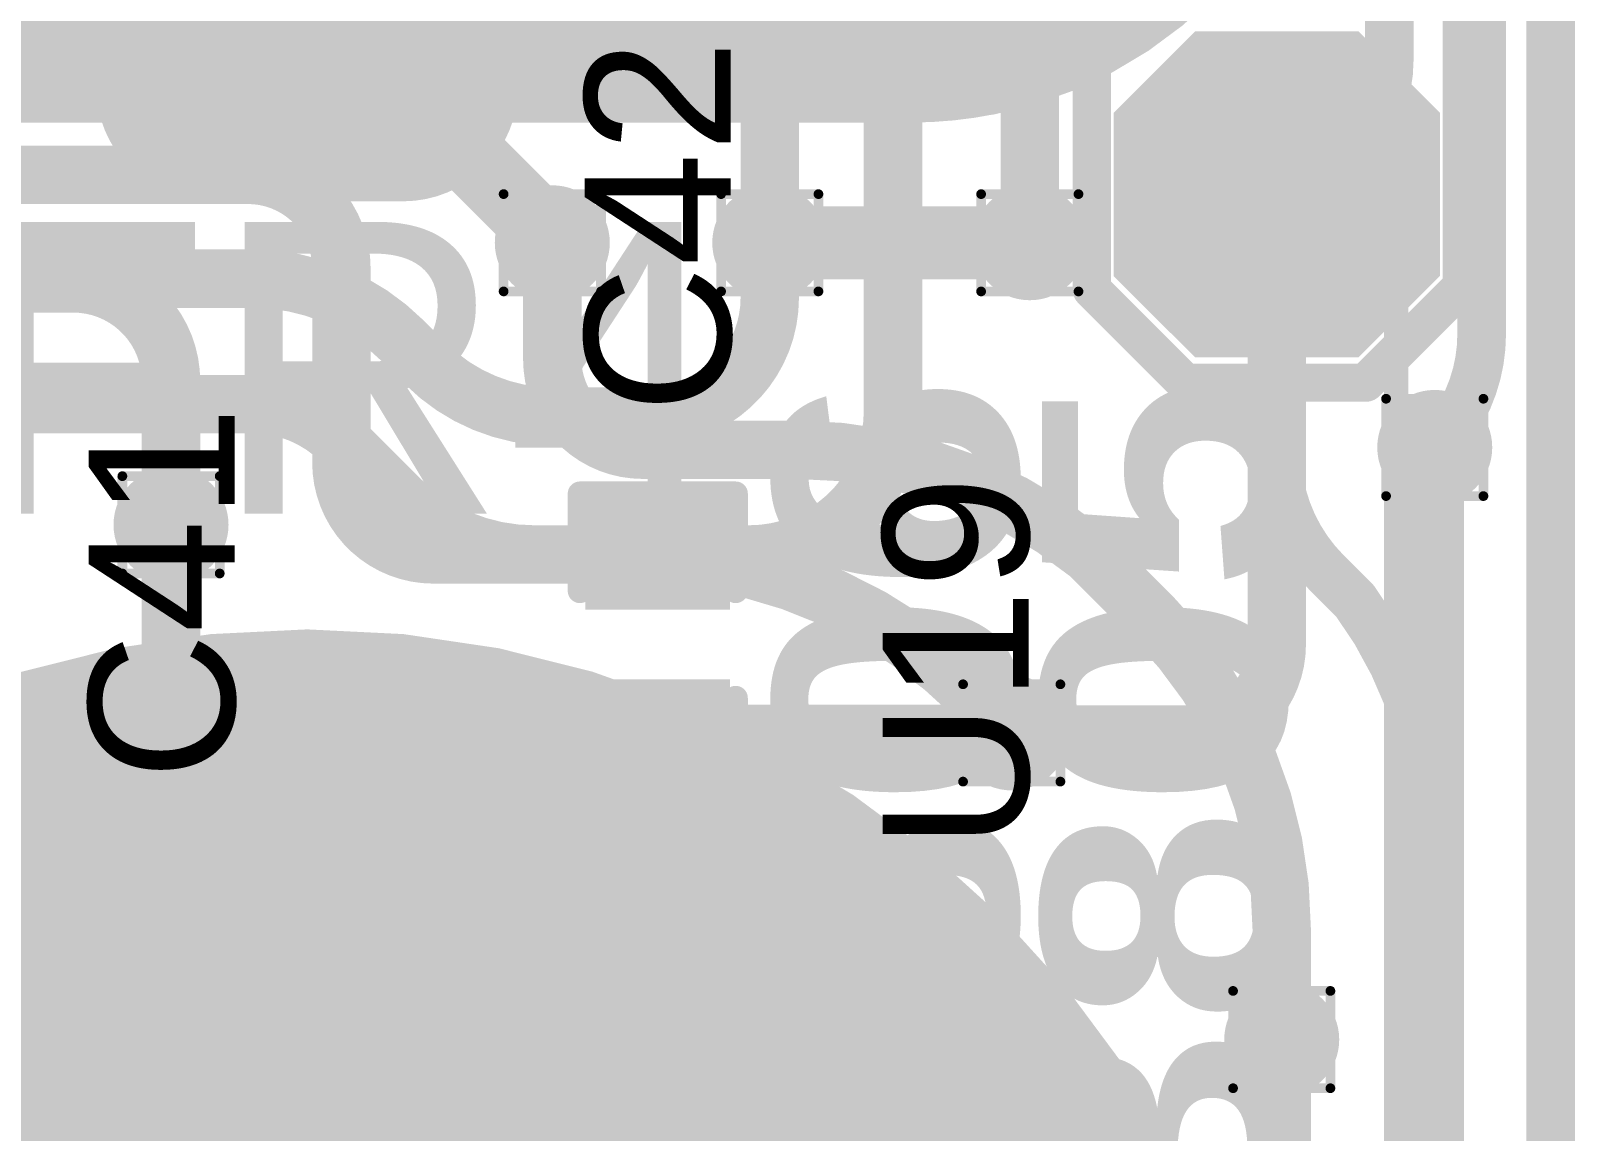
# Model space of a CAD drawing. Header units: inches. Extents: x -17 to 443, y -40 to 218.
# Drawn here: x 3.26 to 11.32, y 6.11 to 11.85 of the extents above; entities that cross this region are included whole.
import ezdxf

# ---------------------------------------------------------------- set-up
doc = ezdxf.new("R2010")
doc.units = ezdxf.units.IN
for name, color, linetype in [('Board Outline', 216, 'Continuous'), ('Bottom Layer', 5, 'Continuous'), ('Bottom Overlay', 54, 'Continuous'), ('Bottom Paste', 16, 'Continuous'), ('Bottom Solder', 6, 'Continuous'), ('Drill Drawing', 1, 'Continuous'), ('Fabrication', 76, 'Continuous'), ('Top Layer', 1, 'Continuous'), ('Top Overlay', 2, 'Continuous'), ('Top Paste', 8, 'Continuous'), ('Top Solder', 216, 'Continuous'), ('Via Holes', 16, 'Continuous')]:
    doc.layers.add(name, color=color, linetype=linetype)
doc.styles.add('Arial', font='', dxfattribs={"height": 0.2})
doc.styles.add('Arial Black_Bold', font='', dxfattribs={"height": 0.2})
doc.styles.get('Arial').set_extended_font_data('Arial')
doc.styles.get('Arial Black_Bold').set_extended_font_data('Arial Black', bold=True)

# ---------------------------------------------------------------- blocks, each defined once
blk = doc.blocks.new('SEMG_PAD_B_64')
at = {"layer": 'Bottom Layer'}
h = blk.add_hatch(color=5, dxfattribs=at)
edge = h.paths.add_edge_path()
edge.add_arc((0, 9.9872), 5, 0, 360)
h = blk.add_hatch(color=5, dxfattribs=at)
edge = h.paths.add_edge_path()
edge.add_arc((-3.15, 0.0128), 2.1, 90, 270)
edge.add_line((-3.15, -2.0872), (3.15, -2.0872))
edge.add_arc((3.15, 0.0128), 2.1, 270, 450)
edge.add_line((3.15, 2.1128), (-3.15, 2.1128))
at = {"layer": 'Bottom Paste'}
h = blk.add_hatch(color=16, dxfattribs=at)
edge = h.paths.add_edge_path()
edge.add_arc((0, 9.9872), 5, 0, 360)
h = blk.add_hatch(color=16, dxfattribs=at)
edge = h.paths.add_edge_path()
edge.add_arc((-3.15, 0.0128), 2.1, 90, 270)
edge.add_line((-3.15, -2.0872), (3.15, -2.0872))
edge.add_arc((3.15, 0.0128), 2.1, 270, 450)
edge.add_line((3.15, 2.1128), (-3.15, 2.1128))
at = {"layer": 'Bottom Solder'}
h = blk.add_hatch(color=6, dxfattribs=at)
edge = h.paths.add_edge_path()
edge.add_arc((0, 9.9872), 5.1016, 0, 360)
h = blk.add_hatch(color=6, dxfattribs=at)
edge = h.paths.add_edge_path()
edge.add_arc((-3.15, 0.0128), 2.2016, 90, 270)
edge.add_line((-3.15, -2.1888), (3.15, -2.1888))
edge.add_arc((3.15, 0.0128), 2.2016, 270, 450)
edge.add_line((3.15, 2.2144), (-3.15, 2.2144))
at = {"layer": 'Bottom Overlay'}
blk.add_lwpolyline([(-5.6832, 10.9657, 0.127, 0.127, 0), (-5.6832, -10.9657, 0.127, 0.127, 0)], format="xyseb", dxfattribs=at)
blk = doc.blocks.new('SOIC_8_70')
at = {"layer": 'Top Layer'}
for points in [[(-1.925, 2.205), (-1.925, 1.605), (-3.475, 1.605), (-3.475, 2.205)], [(3.475, 2.205), (3.475, 1.605), (1.925, 1.605), (1.925, 2.205)], [(-1.925, 0.935), (-1.925, 0.335), (-3.475, 0.335), (-3.475, 0.935)], [(3.475, 0.935), (3.475, 0.335), (1.925, 0.335), (1.925, 0.935)], [(-1.925, -0.335), (-1.925, -0.935), (-3.475, -0.935), (-3.475, -0.335)], [(3.475, -0.335), (3.475, -0.935), (1.925, -0.935), (1.925, -0.335)], [(-1.925, -1.605), (-1.925, -2.205), (-3.475, -2.205), (-3.475, -1.605)], [(3.475, -1.605), (3.475, -2.205), (1.925, -2.205), (1.925, -1.605)]]:
    blk.add_hatch(color=1, dxfattribs=at).paths.add_polyline_path(points)
at = {"layer": 'Top Overlay'}
blk.add_hatch(color=2, dxfattribs=at).paths.add_polyline_path([(-1.8292, 1.5748), (-1.499, 1.5748), (-1.499, 2.2352), (-1.8292, 2.2352)])
at = {"layer": 'Top Paste'}
for points in [[(-1.925, 2.205), (-1.925, 1.605), (-3.475, 1.605), (-3.475, 2.205)], [(3.475, 2.205), (3.475, 1.605), (1.925, 1.605), (1.925, 2.205)], [(-1.925, 0.935), (-1.925, 0.335), (-3.475, 0.335), (-3.475, 0.935)], [(3.475, 0.935), (3.475, 0.335), (1.925, 0.335), (1.925, 0.935)], [(-1.925, -0.335), (-1.925, -0.935), (-3.475, -0.935), (-3.475, -0.335)], [(3.475, -0.335), (3.475, -0.935), (1.925, -0.935), (1.925, -0.335)], [(-1.925, -1.605), (-1.925, -2.205), (-3.475, -2.205), (-3.475, -1.605)], [(3.475, -1.605), (3.475, -2.205), (1.925, -2.205), (1.925, -1.605)]]:
    blk.add_hatch(color=8, dxfattribs=at).paths.add_polyline_path(points)
at = {"layer": 'Top Solder'}
for points in [[(-1.8234, 2.3066), (-1.8234, 1.5034), (-3.5766, 1.5034), (-3.5766, 2.3066)], [(3.5766, 2.3066), (3.5766, 1.5034), (1.8234, 1.5034), (1.8234, 2.3066)], [(-1.8234, 1.0366), (-1.8234, 0.2334), (-3.5766, 0.2334), (-3.5766, 1.0366)], [(3.5766, 1.0366), (3.5766, 0.2334), (1.8234, 0.2334), (1.8234, 1.0366)], [(-1.8234, -0.2334), (-1.8234, -1.0366), (-3.5766, -1.0366), (-3.5766, -0.2334)], [(3.5766, -0.2334), (3.5766, -1.0366), (1.8234, -1.0366), (1.8234, -0.2334)], [(-1.8234, -1.5034), (-1.8234, -2.3066), (-3.5766, -2.3066), (-3.5766, -1.5034)], [(3.5766, -1.5034), (3.5766, -2.3066), (1.8234, -2.3066), (1.8234, -1.5034)]]:
    blk.add_hatch(color=216, dxfattribs=at).paths.add_polyline_path(points)
at = {"layer": 'Top Overlay'}
for points in [[(-1.9906, 2.4892, 0.127, 0.127, 0), (-1.9906, 2.3114, 0.127, 0.127, 0)], [(-1.9906, 2.4892, 0.127, 0.127, 0), (1.9906, 2.4892, 0.127, 0.127, 0)], [(1.9906, 2.4892, 0.127, 0.127, 0), (1.9906, 2.3114, 0.127, 0.127, 0)], [(-3.7592, 2.032, 0.127, 0.127, 0), (-3.6322, 1.905, 0.127, 0.127, 0)], [(-3.7592, 2.032, 0.127, 0.127, 0), (-3.7592, 1.778, 0.127, 0.127, 0)], [(-3.6322, 1.905, 0.127, 0.127, 0), (-3.7592, 1.778, 0.127, 0.127, 0)], [(-1.9906, -2.3114, 0.127, 0.127, 0), (-1.9906, -2.4892, 0.127, 0.127, 0)], [(1.9906, -2.3114, 0.127, 0.127, 0), (1.9906, -2.4892, 0.127, 0.127, 0)], [(-1.9906, -2.4892, 0.127, 0.127, 0), (1.9906, -2.4892, 0.127, 0.127, 0)]]:
    blk.add_lwpolyline(points, format="xyseb", dxfattribs=at)
for points in [[(-2.0223, 2.4892, 0.0635, 0.0635, 1), (-1.9588, 2.4892, 0.0635, 0.0635, 1)], [(-2.0223, 2.4892, 0.0635, 0.0635, 1), (-1.9588, 2.4892, 0.0635, 0.0635, 1)], [(1.9588, 2.4892, 0.0635, 0.0635, 1), (2.0223, 2.4892, 0.0635, 0.0635, 1)], [(1.9588, 2.4892, 0.0635, 0.0635, 1), (2.0223, 2.4892, 0.0635, 0.0635, 1)], [(-2.0223, 2.3114, 0.0635, 0.0635, 1), (-1.9588, 2.3114, 0.0635, 0.0635, 1)], [(1.9588, 2.3114, 0.0635, 0.0635, 1), (2.0223, 2.3114, 0.0635, 0.0635, 1)], [(-3.791, 2.032, 0.0635, 0.0635, 1), (-3.7275, 2.032, 0.0635, 0.0635, 1)], [(-3.791, 2.032, 0.0635, 0.0635, 1), (-3.7275, 2.032, 0.0635, 0.0635, 1)], [(-3.6639, 1.905, 0.0635, 0.0635, 1), (-3.6004, 1.905, 0.0635, 0.0635, 1)], [(-3.6639, 1.905, 0.0635, 0.0635, 1), (-3.6004, 1.905, 0.0635, 0.0635, 1)], [(-3.791, 1.778, 0.0635, 0.0635, 1), (-3.7275, 1.778, 0.0635, 0.0635, 1)], [(-3.791, 1.778, 0.0635, 0.0635, 1), (-3.7275, 1.778, 0.0635, 0.0635, 1)], [(-2.0223, -2.3114, 0.0635, 0.0635, 1), (-1.9588, -2.3114, 0.0635, 0.0635, 1)], [(1.9588, -2.3114, 0.0635, 0.0635, 1), (2.0223, -2.3114, 0.0635, 0.0635, 1)], [(-2.0223, -2.4892, 0.0635, 0.0635, 1), (-1.9588, -2.4892, 0.0635, 0.0635, 1)], [(-2.0223, -2.4892, 0.0635, 0.0635, 1), (-1.9588, -2.4892, 0.0635, 0.0635, 1)], [(1.9588, -2.4892, 0.0635, 0.0635, 1), (2.0223, -2.4892, 0.0635, 0.0635, 1)], [(1.9588, -2.4892, 0.0635, 0.0635, 1), (2.0223, -2.4892, 0.0635, 0.0635, 1)]]:
    blk.add_lwpolyline(points, format="xyseb", close=True, dxfattribs=at)
blk = doc.blocks.new('T____P____SMD_3_P____204')
at = {"layer": 'Top Layer'}
h = blk.add_hatch(color=1, dxfattribs=at)
edge = h.paths.add_edge_path()
edge.add_arc((-0.5, 3.04), 0.5, 90, 180)
edge.add_line((-1, 3.04), (-1, 2.04))
edge.add_arc((-0.5, 2.04), 0.5, 180, 270)
edge.add_line((-0.5, 1.54), (0.5, 1.54))
edge.add_arc((0.5, 2.04), 0.5, 270, 360)
edge.add_line((1, 2.04), (1, 3.04))
edge.add_arc((0.5, 3.04), 0.5, 0, 90)
edge.add_line((0.5, 3.54), (-0.5, 3.54))
h = blk.add_hatch(color=1, dxfattribs=at)
edge = h.paths.add_edge_path()
edge.add_arc((-1, 0), 1, 90, 270)
edge.add_line((-1, -1), (1, -1))
edge.add_arc((1, 0), 1, 270, 450)
edge.add_line((1, 1), (-1, 1))
h = blk.add_hatch(color=1, dxfattribs=at)
edge = h.paths.add_edge_path()
edge.add_arc((-0.5, -2.04), 0.5, 90, 180)
edge.add_line((-1, -2.04), (-1, -3.04))
edge.add_arc((-0.5, -3.04), 0.5, 180, 270)
edge.add_line((-0.5, -3.54), (0.5, -3.54))
edge.add_arc((0.5, -3.04), 0.5, 270, 360)
edge.add_line((1, -3.04), (1, -2.04))
edge.add_arc((0.5, -2.04), 0.5, 0, 90)
edge.add_line((0.5, -1.54), (-0.5, -1.54))
at = {"layer": 'Top Paste'}
h = blk.add_hatch(color=8, dxfattribs=at)
edge = h.paths.add_edge_path()
edge.add_arc((-0.5, 3.04), 0.5, 90, 180)
edge.add_line((-1, 3.04), (-1, 2.04))
edge.add_arc((-0.5, 2.04), 0.5, 180, 270)
edge.add_line((-0.5, 1.54), (0.5, 1.54))
edge.add_arc((0.5, 2.04), 0.5, 270, 360)
edge.add_line((1, 2.04), (1, 3.04))
edge.add_arc((0.5, 3.04), 0.5, 0, 90)
edge.add_line((0.5, 3.54), (-0.5, 3.54))
h = blk.add_hatch(color=8, dxfattribs=at)
edge = h.paths.add_edge_path()
edge.add_arc((-1, 0), 1, 90, 270)
edge.add_line((-1, -1), (1, -1))
edge.add_arc((1, 0), 1, 270, 450)
edge.add_line((1, 1), (-1, 1))
h = blk.add_hatch(color=8, dxfattribs=at)
edge = h.paths.add_edge_path()
edge.add_arc((-0.5, -2.04), 0.5, 90, 180)
edge.add_line((-1, -2.04), (-1, -3.04))
edge.add_arc((-0.5, -3.04), 0.5, 180, 270)
edge.add_line((-0.5, -3.54), (0.5, -3.54))
edge.add_arc((0.5, -3.04), 0.5, 270, 360)
edge.add_line((1, -3.04), (1, -2.04))
edge.add_arc((0.5, -2.04), 0.5, 0, 90)
edge.add_line((0.5, -1.54), (-0.5, -1.54))
at = {"layer": 'Top Solder'}
h = blk.add_hatch(color=216, dxfattribs=at)
edge = h.paths.add_edge_path()
edge.add_arc((-0.5, 3.04), 0.6016, 90, 180)
edge.add_line((-1.1016, 3.04), (-1.1016, 2.04))
edge.add_arc((-0.5, 2.04), 0.6016, 180, 270)
edge.add_line((-0.5, 1.4384), (0.5, 1.4384))
edge.add_arc((0.5, 2.04), 0.6016, 270, 360)
edge.add_line((1.1016, 2.04), (1.1016, 3.04))
edge.add_arc((0.5, 3.04), 0.6016, 0, 90)
edge.add_line((0.5, 3.6416), (-0.5, 3.6416))
h = blk.add_hatch(color=216, dxfattribs=at)
edge = h.paths.add_edge_path()
edge.add_arc((-1, 0), 1.1016, 90, 270)
edge.add_line((-1, -1.1016), (1, -1.1016))
edge.add_arc((1, 0), 1.1016, 270, 450)
edge.add_line((1, 1.1016), (-1, 1.1016))
h = blk.add_hatch(color=216, dxfattribs=at)
edge = h.paths.add_edge_path()
edge.add_arc((-0.5, -2.04), 0.6016, 90, 180)
edge.add_line((-1.1016, -2.04), (-1.1016, -3.04))
edge.add_arc((-0.5, -3.04), 0.6016, 180, 270)
edge.add_line((-0.5, -3.6416), (0.5, -3.6416))
edge.add_arc((0.5, -3.04), 0.6016, 270, 360)
edge.add_line((1.1016, -3.04), (1.1016, -2.04))
edge.add_arc((0.5, -2.04), 0.6016, 0, 90)
edge.add_line((0.5, -1.4384), (-0.5, -1.4384))
blk = doc.blocks.new('4_P___SMD_W____CON__205')
at = {"layer": 'Top Layer'}
blk.add_hatch(color=1, dxfattribs=at).paths.add_polyline_path([(7.995, 0.75), (7.245, 0.75), (6.87, 0.375), (6.87, -0.375), (7.245, -0.75), (7.995, -0.75), (8.37, -0.375), (8.37, 0.375)])
at = {"layer": 'Top Paste'}
blk.add_hatch(color=8, dxfattribs=at).paths.add_polyline_path([(7.995, 0.75), (7.245, 0.75), (6.87, 0.375), (6.87, -0.375), (7.245, -0.75), (7.995, -0.75), (8.37, -0.375), (8.37, 0.375)])
at = {"layer": 'Top Solder'}
blk.add_hatch(color=216, dxfattribs=at).paths.add_polyline_path([(8.0458, 0.8516), (7.1942, 0.8516), (6.7684, 0.4258), (6.7684, -0.4258), (7.1942, -0.8516), (8.0458, -0.8516), (8.4716, -0.4258), (8.4716, 0.4258)])
at = {"layer": 'Top Overlay'}
for points in [[(-0.3797, 0.9652, 0.2, 0.2, 0), (8.102, 0.9652, 0.2, 0.2, 0)], [(8.603, 0.4642, 0.2, 0.2, 0), (8.102, 0.9652, 0.2, 0.2, 0)], [(8.603, -0.4787, 0.2, 0.2, 0), (8.603, 0.4642, 0.2, 0.2, 0)], [(8.1165, -0.9652, 0.2, 0.2, 0), (8.603, -0.4787, 0.2, 0.2, 0)], [(8.1165, -0.9652, 0.2, 0.2, 0), (-0.491, -0.9652, 0.2, 0.2, 0)]]:
    blk.add_lwpolyline(points, format="xyseb", dxfattribs=at)
for points in [[(8.052, 0.9652, 0.1, 0.1, 1), (8.152, 0.9652, 0.1, 0.1, 1)], [(8.052, 0.9652, 0.1, 0.1, 1), (8.152, 0.9652, 0.1, 0.1, 1)], [(8.553, 0.4642, 0.1, 0.1, 1), (8.653, 0.4642, 0.1, 0.1, 1)], [(8.553, 0.4642, 0.1, 0.1, 1), (8.653, 0.4642, 0.1, 0.1, 1)], [(8.553, -0.4787, 0.1, 0.1, 1), (8.653, -0.4787, 0.1, 0.1, 1)], [(8.553, -0.4787, 0.1, 0.1, 1), (8.653, -0.4787, 0.1, 0.1, 1)], [(8.0665, -0.9652, 0.1, 0.1, 1), (8.1665, -0.9652, 0.1, 0.1, 1)], [(8.0665, -0.9652, 0.1, 0.1, 1), (8.1665, -0.9652, 0.1, 0.1, 1)]]:
    blk.add_lwpolyline(points, format="xyseb", close=True, dxfattribs=at)
blk = doc.blocks.new('C___0402_222')
at = {"layer": 'Top Layer'}
for points in [[(-0.6985, -0.3175), (-0.6985, 0.3175), (-0.2413, 0.3175), (-0.2413, -0.3175)], [(0.2413, -0.3175), (0.2413, 0.3175), (0.6985, 0.3175), (0.6985, -0.3175)]]:
    blk.add_hatch(color=1, dxfattribs=at).paths.add_polyline_path(points)
at = {"layer": 'Top Paste'}
for points in [[(-0.6985, -0.3175), (-0.6985, 0.3175), (-0.2413, 0.3175), (-0.2413, -0.3175)], [(0.2413, -0.3175), (0.2413, 0.3175), (0.6985, 0.3175), (0.6985, -0.3175)]]:
    blk.add_hatch(color=8, dxfattribs=at).paths.add_polyline_path(points)
at = {"layer": 'Top Solder'}
for points in [[(-0.7585, -0.3775), (-0.7585, 0.3775), (-0.1813, 0.3775), (-0.1813, -0.3775)], [(0.1813, -0.3775), (0.1813, 0.3775), (0.7585, 0.3775), (0.7585, -0.3775)]]:
    blk.add_hatch(color=216, dxfattribs=at).paths.add_polyline_path(points)
at = {"layer": 'Top Overlay'}
for points in [[(-0.7874, 0.4064, 0.127, 0.127, 0), (-0.7874, -0.4064, 0.127, 0.127, 0)], [(-0.7874, 0.4064, 0.127, 0.127, 0), (-0.2794, 0.4064, 0.127, 0.127, 0)], [(0.2794, 0.4064, 0.127, 0.127, 0), (0.7874, 0.4064, 0.127, 0.127, 0)], [(0.7874, 0.4064, 0.127, 0.127, 0), (0.7874, -0.4064, 0.127, 0.127, 0)], [(-0.7874, -0.4064, 0.127, 0.127, 0), (-0.2794, -0.4064, 0.127, 0.127, 0)], [(0.2794, -0.4064, 0.127, 0.127, 0), (0.7874, -0.4064, 0.127, 0.127, 0)]]:
    blk.add_lwpolyline(points, format="xyseb", dxfattribs=at)
for points in [[(-0.8191, 0.4064, 0.0635, 0.0635, 1), (-0.7556, 0.4064, 0.0635, 0.0635, 1)], [(-0.8191, 0.4064, 0.0635, 0.0635, 1), (-0.7556, 0.4064, 0.0635, 0.0635, 1)], [(-0.3111, 0.4064, 0.0635, 0.0635, 1), (-0.2477, 0.4064, 0.0635, 0.0635, 1)], [(0.2477, 0.4064, 0.0635, 0.0635, 1), (0.3111, 0.4064, 0.0635, 0.0635, 1)], [(0.7556, 0.4064, 0.0635, 0.0635, 1), (0.8191, 0.4064, 0.0635, 0.0635, 1)], [(0.7556, 0.4064, 0.0635, 0.0635, 1), (0.8191, 0.4064, 0.0635, 0.0635, 1)], [(-0.8191, -0.4064, 0.0635, 0.0635, 1), (-0.7556, -0.4064, 0.0635, 0.0635, 1)], [(-0.8191, -0.4064, 0.0635, 0.0635, 1), (-0.7556, -0.4064, 0.0635, 0.0635, 1)], [(-0.3111, -0.4064, 0.0635, 0.0635, 1), (-0.2477, -0.4064, 0.0635, 0.0635, 1)], [(0.2477, -0.4064, 0.0635, 0.0635, 1), (0.3111, -0.4064, 0.0635, 0.0635, 1)], [(0.7556, -0.4064, 0.0635, 0.0635, 1), (0.8191, -0.4064, 0.0635, 0.0635, 1)], [(0.7556, -0.4064, 0.0635, 0.0635, 1), (0.8191, -0.4064, 0.0635, 0.0635, 1)]]:
    blk.add_lwpolyline(points, format="xyseb", close=True, dxfattribs=at)

msp = doc.modelspace()

# ---------------------------------------------------------------- hatches: boundary and pattern name
at = {"layer": 'Bottom Layer'}
h = msp.add_hatch(color=5, dxfattribs=at)
edge = h.paths.add_edge_path()
edge.add_arc((5.9782, 10.747), 0.3, 0, 360)
h = msp.add_hatch(color=5, dxfattribs=at)
edge = h.paths.add_edge_path()
edge.add_arc((7.1129, 10.747), 0.3, 0, 360)
h = msp.add_hatch(color=5, dxfattribs=at)
edge = h.paths.add_edge_path()
edge.add_arc((8.4699, 10.747), 0.3, 0, 360)
h = msp.add_hatch(color=5, dxfattribs=at)
edge = h.paths.add_edge_path()
edge.add_arc((10.583, 9.6787), 0.3, 0, 360)
h = msp.add_hatch(color=5, dxfattribs=at)
edge = h.paths.add_edge_path()
edge.add_arc((3.9887, 9.2746), 0.3, 0, 360)
h = msp.add_hatch(color=5, dxfattribs=at)
edge = h.paths.add_edge_path()
edge.add_arc((8.3756, 8.1881), 0.3, 0, 360)
h = msp.add_hatch(color=5, dxfattribs=at)
edge = h.paths.add_edge_path()
edge.add_arc((9.7845, 6.5875), 0.3, 0, 360)
at = {"layer": 'Top Layer'}
h = msp.add_hatch(color=1, dxfattribs=at)
edge = h.paths.add_edge_path()
edge.add_arc((5.9782, 10.747), 0.3, 0, 360)
h = msp.add_hatch(color=1, dxfattribs=at)
edge = h.paths.add_edge_path()
edge.add_arc((7.1129, 10.747), 0.3, 0, 360)
h = msp.add_hatch(color=1, dxfattribs=at)
edge = h.paths.add_edge_path()
edge.add_arc((8.4699, 10.747), 0.3, 0, 360)
h = msp.add_hatch(color=1, dxfattribs=at)
edge = h.paths.add_edge_path()
edge.add_arc((10.583, 9.6787), 0.3, 0, 360)
h = msp.add_hatch(color=1, dxfattribs=at)
edge = h.paths.add_edge_path()
edge.add_arc((3.9887, 9.2746), 0.3, 0, 360)
h = msp.add_hatch(color=1, dxfattribs=at)
edge = h.paths.add_edge_path()
edge.add_arc((8.3756, 8.1881), 0.3, 0, 360)
h = msp.add_hatch(color=1, dxfattribs=at)
edge = h.paths.add_edge_path()
edge.add_arc((9.7845, 6.5875), 0.3, 0, 360)
at = {"layer": 'Via Holes'}
h = msp.add_hatch(color=7, dxfattribs=at)
edge = h.paths.add_edge_path()
edge.add_arc((5.9782, 10.747), 0.15, 0, 360)
h = msp.add_hatch(color=7, dxfattribs=at)
edge = h.paths.add_edge_path()
edge.add_arc((7.1129, 10.747), 0.15, 0, 360)
h = msp.add_hatch(color=7, dxfattribs=at)
edge = h.paths.add_edge_path()
edge.add_arc((8.4699, 10.747), 0.15, 0, 360)
h = msp.add_hatch(color=7, dxfattribs=at)
edge = h.paths.add_edge_path()
edge.add_arc((10.583, 9.6787), 0.15, 0, 360)
h = msp.add_hatch(color=7, dxfattribs=at)
edge = h.paths.add_edge_path()
edge.add_arc((3.9887, 9.2746), 0.15, 0, 360)
h = msp.add_hatch(color=7, dxfattribs=at)
edge = h.paths.add_edge_path()
edge.add_arc((8.3756, 8.1881), 0.15, 0, 360)
h = msp.add_hatch(color=7, dxfattribs=at)
edge = h.paths.add_edge_path()
edge.add_arc((9.7845, 6.5875), 0.15, 0, 360)

# ---------------------------------------------------------------- linework, layer by layer
at = {"layer": 'Board Outline'}
msp.add_lwpolyline([(11.1884, 24.5041, 0.127, 0.127, 0), (11.1884, 2.6483, 0.127, 0.127, 0)], format="xyseb", dxfattribs=at)
msp.add_lwpolyline([(11.1884, 24.5041, 0.127, 0.127, 0), (11.1884, 2.6483, 0.127, 0.127, 0)], format="xyseb", dxfattribs=at)
at = {"layer": 'Bottom Layer'}
for points in [[(10.8278, 10.2695, 0.254, 0.254, 0), (10.8278, 23.137, 0.254, 0.254, 0)], [(10.3452, 11.6948, 0.254, 0.254, 0), (10.3452, 16.9993, 0.254, 0.254, 0)], [(10.3452, 11.6948, 0.254, 0.254, -0.19891), (10.1668, 11.2641, 0.254, 0.254, 0)], [(9.9969, 11.0943, 0.254, 0.254, 0), (10.1668, 11.2641, 0.254, 0.254, 0)], [(0.6334, 11.1017, 0.3048, 0.3048, 0), (4.3903, 11.1017, 0.3048, 0.3048, 0)], [(4.3903, 11.1017, 0.3048, 0.3048, -0.414214), (4.8777, 10.6143, 0.3048, 0.3048, 0)], [(9.7586, 10.5188, 0.254, 0.254, -0.198825), (9.9967, 11.0941, 0.254, 0.254, 0)], [(9.9967, 11.0941, 0.254, 0.254, 0), (9.9969, 11.0943, 0.254, 0.254, 0)], [(9.9967, 11.0941, 0.254, 0.254, -0.000084), (9.9969, 11.0943, 0.254, 0.254, 0)], [(5.9782, 10.1383, 0.3048, 0.3048, 0), (5.9782, 10.747, 0.3048, 0.3048, 0)], [(7.1129, 10.747, 0.381, 0.381, 0), (8.4699, 10.747, 0.381, 0.381, 0)], [(4.8777, 9.5992, 0.3048, 0.3048, 0), (4.8777, 10.6143, 0.3048, 0.3048, 0)], [(-0.7983, 10.535, 0.3048, 0.3048, 0), (3.4785, 10.535, 0.3048, 0.3048, 0)], [(3.4785, 10.535, 0.3048, 0.3048, -0.414214), (3.9887, 10.0248, 0.3048, 0.3048, 0)], [(9.7586, 9.6544, 0.254, 0.254, 0), (9.7586, 10.5188, 0.254, 0.254, 0)], [(10.8278, 10.2695, 0.254, 0.254, -0.104276), (10.7566, 9.9322, 0.254, 0.254, 0)], [(6.4499, 9.6666, 0.3048, 0.3048, -0.414214), (5.9782, 10.1383, 0.3048, 0.3048, 0)], [(3.9887, 9.2746, 0.3048, 0.3048, 0), (3.9887, 10.0248, 0.3048, 0.3048, 0)], [(10.7566, 9.9322, 0.254, 0.254, -0.092714), (10.583, 9.6787, 0.254, 0.254, 0)], [(5.3568, 9.1201, 0.3048, 0.3048, -0.414214), (4.8777, 9.5992, 0.3048, 0.3048, 0)], [(6.4499, 9.6666, 0.3048, 0.3048, 0), (7.2425, 9.6666, 0.3048, 0.3048, 0)], [(7.2425, 9.6666, 0.3048, 0.3048, -0.17222), (8.7821, 9.1201, 0.3048, 0.3048, 0)], [(9.7586, 9.6526, 0.254, 0.254, 0), (9.7586, 9.6544, 0.254, 0.254, 0)], [(10.0183, 9.0255, 0.254, 0.254, -0.198913), (9.7586, 9.6526, 0.254, 0.254, 0)], [(5.3568, 9.1201, 0.3048, 0.3048, 0), (6.3915, 9.1201, 0.3048, 0.3048, 0)], [(6.3915, 9.1201, 0.3048, 0.3048, -0.061142), (7.0058, 9.0447, 0.3048, 0.3048, 0)], [(8.7821, 9.1201, 0.3048, 0.3048, 0), (8.7821, 9.1201, 0.3048, 0.3048, 0)], [(8.7821, 9.1201, 0.3048, 0.3048, 0), (9.1093, 8.7929, 0.3048, 0.3048, 0)], [(7.0058, 9.0447, 0.3048, 0.3048, -0.136115), (8.1876, 8.3762, 0.3048, 0.3048, 0)], [(10.0183, 9.0255, 0.254, 0.254, 0), (10.0195, 9.0243, 0.254, 0.254, 0)], [(10.0195, 9.0243, 0.254, 0.254, 0), (10.1668, 8.8771, 0.254, 0.254, 0)], [(9.1093, 8.7929, 0.3048, 0.3048, -0.198912), (9.7845, 7.1629, 0.3048, 0.3048, 0)], [(10.1668, 8.8771, 0.254, 0.254, -0.160121), (10.583, 7.6105, 0.254, 0.254, 0)], [(8.1876, 8.3762, 0.3048, 0.3048, 0), (8.3756, 8.1881, 0.3048, 0.3048, 0)], [(10.583, 2.2761, 0.254, 0.254, 0), (10.583, 7.6105, 0.254, 0.254, 0)], [(9.7845, 6.5875, 0.3048, 0.3048, 0), (9.7845, 7.1629, 0.3048, 0.3048, 0)]]:
    msp.add_lwpolyline(points, format="xyseb", dxfattribs=at)
for points in [[(10.2817, 11.6948, 0.127, 0.127, 1), (10.4087, 11.6948, 0.127, 0.127, 1)], [(10.2817, 11.6948, 0.127, 0.127, 1), (10.4087, 11.6948, 0.127, 0.127, 1)], [(10.1033, 11.2641, 0.127, 0.127, 1), (10.2303, 11.2641, 0.127, 0.127, 1)], [(10.1033, 11.2641, 0.127, 0.127, 1), (10.2303, 11.2641, 0.127, 0.127, 1)], [(4.3141, 11.1017, 0.1524, 0.1524, 1), (4.4665, 11.1017, 0.1524, 0.1524, 1)], [(4.3141, 11.1017, 0.1524, 0.1524, 1), (4.4665, 11.1017, 0.1524, 0.1524, 1)], [(9.9332, 11.0941, 0.127, 0.127, 1), (10.0602, 11.0941, 0.127, 0.127, 1)], [(9.9332, 11.0941, 0.127, 0.127, 1), (10.0602, 11.0941, 0.127, 0.127, 1)], [(9.9332, 11.0941, 0.127, 0.127, 1), (10.0602, 11.0941, 0.127, 0.127, 1)], [(9.9334, 11.0943, 0.127, 0.127, 1), (10.0604, 11.0943, 0.127, 0.127, 1)], [(9.9334, 11.0943, 0.127, 0.127, 1), (10.0604, 11.0943, 0.127, 0.127, 1)], [(9.9334, 11.0943, 0.127, 0.127, 1), (10.0604, 11.0943, 0.127, 0.127, 1)], [(5.902, 10.747, 0.1524, 0.1524, 1), (6.0544, 10.747, 0.1524, 0.1524, 1)], [(7.0177, 10.747, 0.1905, 0.1905, 1), (7.2082, 10.747, 0.1905, 0.1905, 1)], [(8.3747, 10.747, 0.1905, 0.1905, 1), (8.5652, 10.747, 0.1905, 0.1905, 1)], [(4.8015, 10.6143, 0.1524, 0.1524, 1), (4.9539, 10.6143, 0.1524, 0.1524, 1)], [(4.8015, 10.6143, 0.1524, 0.1524, 1), (4.9539, 10.6143, 0.1524, 0.1524, 1)], [(3.4023, 10.535, 0.1524, 0.1524, 1), (3.5547, 10.535, 0.1524, 0.1524, 1)], [(3.4023, 10.535, 0.1524, 0.1524, 1), (3.5547, 10.535, 0.1524, 0.1524, 1)], [(9.6951, 10.5188, 0.127, 0.127, 1), (9.8221, 10.5188, 0.127, 0.127, 1)], [(9.6951, 10.5188, 0.127, 0.127, 1), (9.8221, 10.5188, 0.127, 0.127, 1)], [(10.7643, 10.2695, 0.127, 0.127, 1), (10.8913, 10.2695, 0.127, 0.127, 1)], [(10.7643, 10.2695, 0.127, 0.127, 1), (10.8913, 10.2695, 0.127, 0.127, 1)], [(5.902, 10.1383, 0.1524, 0.1524, 1), (6.0544, 10.1383, 0.1524, 0.1524, 1)], [(5.902, 10.1383, 0.1524, 0.1524, 1), (6.0544, 10.1383, 0.1524, 0.1524, 1)], [(3.9125, 10.0248, 0.1524, 0.1524, 1), (4.0649, 10.0248, 0.1524, 0.1524, 1)], [(3.9125, 10.0248, 0.1524, 0.1524, 1), (4.0649, 10.0248, 0.1524, 0.1524, 1)], [(10.6931, 9.9322, 0.127, 0.127, 1), (10.8201, 9.9322, 0.127, 0.127, 1)], [(10.6931, 9.9322, 0.127, 0.127, 1), (10.8201, 9.9322, 0.127, 0.127, 1)], [(4.8015, 9.5992, 0.1524, 0.1524, 1), (4.9539, 9.5992, 0.1524, 0.1524, 1)], [(4.8015, 9.5992, 0.1524, 0.1524, 1), (4.9539, 9.5992, 0.1524, 0.1524, 1)], [(6.3737, 9.6666, 0.1524, 0.1524, 1), (6.5261, 9.6666, 0.1524, 0.1524, 1)], [(6.3737, 9.6666, 0.1524, 0.1524, 1), (6.5261, 9.6666, 0.1524, 0.1524, 1)], [(7.1663, 9.6666, 0.1524, 0.1524, 1), (7.3187, 9.6666, 0.1524, 0.1524, 1)], [(7.1663, 9.6666, 0.1524, 0.1524, 1), (7.3187, 9.6666, 0.1524, 0.1524, 1)], [(9.6951, 9.6544, 0.127, 0.127, 1), (9.8221, 9.6544, 0.127, 0.127, 1)], [(9.6951, 9.6544, 0.127, 0.127, 1), (9.8221, 9.6544, 0.127, 0.127, 1)], [(9.6951, 9.6526, 0.127, 0.127, 1), (9.8221, 9.6526, 0.127, 0.127, 1)], [(9.6951, 9.6526, 0.127, 0.127, 1), (9.8221, 9.6526, 0.127, 0.127, 1)], [(10.5195, 9.6787, 0.127, 0.127, 1), (10.6465, 9.6787, 0.127, 0.127, 1)], [(3.9125, 9.2746, 0.1524, 0.1524, 1), (4.0649, 9.2746, 0.1524, 0.1524, 1)], [(5.2806, 9.1201, 0.1524, 0.1524, 1), (5.433, 9.1201, 0.1524, 0.1524, 1)], [(5.2806, 9.1201, 0.1524, 0.1524, 1), (5.433, 9.1201, 0.1524, 0.1524, 1)], [(6.3153, 9.1201, 0.1524, 0.1524, 1), (6.4677, 9.1201, 0.1524, 0.1524, 1)], [(6.3153, 9.1201, 0.1524, 0.1524, 1), (6.4677, 9.1201, 0.1524, 0.1524, 1)], [(8.7059, 9.1201, 0.1524, 0.1524, 1), (8.8583, 9.1201, 0.1524, 0.1524, 1)], [(8.7059, 9.1201, 0.1524, 0.1524, 1), (8.8583, 9.1201, 0.1524, 0.1524, 1)], [(8.7059, 9.1201, 0.1524, 0.1524, 1), (8.8583, 9.1201, 0.1524, 0.1524, 1)], [(8.7059, 9.1201, 0.1524, 0.1524, 1), (8.8583, 9.1201, 0.1524, 0.1524, 1)], [(6.9296, 9.0447, 0.1524, 0.1524, 1), (7.082, 9.0447, 0.1524, 0.1524, 1)], [(6.9296, 9.0447, 0.1524, 0.1524, 1), (7.082, 9.0447, 0.1524, 0.1524, 1)], [(9.9548, 9.0255, 0.127, 0.127, 1), (10.0818, 9.0255, 0.127, 0.127, 1)], [(9.9548, 9.0255, 0.127, 0.127, 1), (10.0818, 9.0255, 0.127, 0.127, 1)], [(9.956, 9.0243, 0.127, 0.127, 1), (10.083, 9.0243, 0.127, 0.127, 1)], [(9.956, 9.0243, 0.127, 0.127, 1), (10.083, 9.0243, 0.127, 0.127, 1)], [(9.0331, 8.7929, 0.1524, 0.1524, 1), (9.1855, 8.7929, 0.1524, 0.1524, 1)], [(9.0331, 8.7929, 0.1524, 0.1524, 1), (9.1855, 8.7929, 0.1524, 0.1524, 1)], [(10.1033, 8.8771, 0.127, 0.127, 1), (10.2303, 8.8771, 0.127, 0.127, 1)], [(10.1033, 8.8771, 0.127, 0.127, 1), (10.2303, 8.8771, 0.127, 0.127, 1)], [(8.1114, 8.3762, 0.1524, 0.1524, 1), (8.2638, 8.3762, 0.1524, 0.1524, 1)], [(8.1114, 8.3762, 0.1524, 0.1524, 1), (8.2638, 8.3762, 0.1524, 0.1524, 1)], [(8.2994, 8.1881, 0.1524, 0.1524, 1), (8.4518, 8.1881, 0.1524, 0.1524, 1)], [(10.5195, 7.6105, 0.127, 0.127, 1), (10.6465, 7.6105, 0.127, 0.127, 1)], [(10.5195, 7.6105, 0.127, 0.127, 1), (10.6465, 7.6105, 0.127, 0.127, 1)], [(9.7083, 7.1629, 0.1524, 0.1524, 1), (9.8607, 7.1629, 0.1524, 0.1524, 1)], [(9.7083, 7.1629, 0.1524, 0.1524, 1), (9.8607, 7.1629, 0.1524, 0.1524, 1)], [(9.7083, 6.5875, 0.1524, 0.1524, 1), (9.8607, 6.5875, 0.1524, 0.1524, 1)]]:
    msp.add_lwpolyline(points, format="xyseb", close=True, dxfattribs=at)
at = {"layer": 'Drill Drawing'}
for points in [[(5.7242, 11.001, 0.0508, 0.0508, 0), (6.2322, 11.001, 0.0508, 0.0508, 0)], [(5.7242, 10.493, 0.0508, 0.0508, 0), (5.7242, 11.001, 0.0508, 0.0508, 0)], [(6.2322, 10.493, 0.0508, 0.0508, 0), (6.2322, 11.001, 0.0508, 0.0508, 0)], [(6.8589, 11.001, 0.0508, 0.0508, 0), (7.3669, 11.001, 0.0508, 0.0508, 0)], [(6.8589, 10.493, 0.0508, 0.0508, 0), (6.8589, 11.001, 0.0508, 0.0508, 0)], [(7.3669, 10.493, 0.0508, 0.0508, 0), (7.3669, 11.001, 0.0508, 0.0508, 0)], [(8.2159, 11.001, 0.0508, 0.0508, 0), (8.7239, 11.001, 0.0508, 0.0508, 0)], [(8.2159, 10.493, 0.0508, 0.0508, 0), (8.2159, 11.001, 0.0508, 0.0508, 0)], [(8.7239, 10.493, 0.0508, 0.0508, 0), (8.7239, 11.001, 0.0508, 0.0508, 0)], [(5.7242, 10.493, 0.0508, 0.0508, 0), (6.2322, 10.493, 0.0508, 0.0508, 0)], [(6.8589, 10.493, 0.0508, 0.0508, 0), (7.3669, 10.493, 0.0508, 0.0508, 0)], [(8.2159, 10.493, 0.0508, 0.0508, 0), (8.7239, 10.493, 0.0508, 0.0508, 0)], [(10.329, 9.9327, 0.0508, 0.0508, 0), (10.837, 9.9327, 0.0508, 0.0508, 0)], [(10.329, 9.4247, 0.0508, 0.0508, 0), (10.329, 9.9327, 0.0508, 0.0508, 0)], [(10.837, 9.4247, 0.0508, 0.0508, 0), (10.837, 9.9327, 0.0508, 0.0508, 0)], [(3.7347, 9.5286, 0.0508, 0.0508, 0), (4.2427, 9.5286, 0.0508, 0.0508, 0)], [(3.7347, 9.0206, 0.0508, 0.0508, 0), (3.7347, 9.5286, 0.0508, 0.0508, 0)], [(4.2427, 9.0206, 0.0508, 0.0508, 0), (4.2427, 9.5286, 0.0508, 0.0508, 0)], [(10.329, 9.4247, 0.0508, 0.0508, 0), (10.837, 9.4247, 0.0508, 0.0508, 0)], [(3.7347, 9.0206, 0.0508, 0.0508, 0), (4.2427, 9.0206, 0.0508, 0.0508, 0)], [(8.1216, 8.4421, 0.0508, 0.0508, 0), (8.6296, 8.4421, 0.0508, 0.0508, 0)], [(8.1216, 7.9341, 0.0508, 0.0508, 0), (8.1216, 8.4421, 0.0508, 0.0508, 0)], [(8.6296, 7.9341, 0.0508, 0.0508, 0), (8.6296, 8.4421, 0.0508, 0.0508, 0)], [(8.1216, 7.9341, 0.0508, 0.0508, 0), (8.6296, 7.9341, 0.0508, 0.0508, 0)], [(9.5305, 6.8415, 0.0508, 0.0508, 0), (10.0385, 6.8415, 0.0508, 0.0508, 0)], [(9.5305, 6.3335, 0.0508, 0.0508, 0), (9.5305, 6.8415, 0.0508, 0.0508, 0)], [(10.0385, 6.3335, 0.0508, 0.0508, 0), (10.0385, 6.8415, 0.0508, 0.0508, 0)], [(9.5305, 6.3335, 0.0508, 0.0508, 0), (10.0385, 6.3335, 0.0508, 0.0508, 0)]]:
    msp.add_lwpolyline(points, format="xyseb", dxfattribs=at)
for points in [[(5.7115, 11.001, 0.0254, 0.0254, 1), (5.7369, 11.001, 0.0254, 0.0254, 1)], [(5.7115, 11.001, 0.0254, 0.0254, 1), (5.7369, 11.001, 0.0254, 0.0254, 1)], [(6.2195, 11.001, 0.0254, 0.0254, 1), (6.2449, 11.001, 0.0254, 0.0254, 1)], [(6.2195, 11.001, 0.0254, 0.0254, 1), (6.2449, 11.001, 0.0254, 0.0254, 1)], [(6.8462, 11.001, 0.0254, 0.0254, 1), (6.8716, 11.001, 0.0254, 0.0254, 1)], [(6.8462, 11.001, 0.0254, 0.0254, 1), (6.8716, 11.001, 0.0254, 0.0254, 1)], [(7.3542, 11.001, 0.0254, 0.0254, 1), (7.3796, 11.001, 0.0254, 0.0254, 1)], [(7.3542, 11.001, 0.0254, 0.0254, 1), (7.3796, 11.001, 0.0254, 0.0254, 1)], [(8.2032, 11.001, 0.0254, 0.0254, 1), (8.2286, 11.001, 0.0254, 0.0254, 1)], [(8.2032, 11.001, 0.0254, 0.0254, 1), (8.2286, 11.001, 0.0254, 0.0254, 1)], [(8.7112, 11.001, 0.0254, 0.0254, 1), (8.7366, 11.001, 0.0254, 0.0254, 1)], [(8.7112, 11.001, 0.0254, 0.0254, 1), (8.7366, 11.001, 0.0254, 0.0254, 1)], [(5.7115, 10.493, 0.0254, 0.0254, 1), (5.7369, 10.493, 0.0254, 0.0254, 1)], [(5.7115, 10.493, 0.0254, 0.0254, 1), (5.7369, 10.493, 0.0254, 0.0254, 1)], [(6.2195, 10.493, 0.0254, 0.0254, 1), (6.2449, 10.493, 0.0254, 0.0254, 1)], [(6.2195, 10.493, 0.0254, 0.0254, 1), (6.2449, 10.493, 0.0254, 0.0254, 1)], [(6.8462, 10.493, 0.0254, 0.0254, 1), (6.8716, 10.493, 0.0254, 0.0254, 1)], [(6.8462, 10.493, 0.0254, 0.0254, 1), (6.8716, 10.493, 0.0254, 0.0254, 1)], [(7.3542, 10.493, 0.0254, 0.0254, 1), (7.3796, 10.493, 0.0254, 0.0254, 1)], [(7.3542, 10.493, 0.0254, 0.0254, 1), (7.3796, 10.493, 0.0254, 0.0254, 1)], [(8.2032, 10.493, 0.0254, 0.0254, 1), (8.2286, 10.493, 0.0254, 0.0254, 1)], [(8.2032, 10.493, 0.0254, 0.0254, 1), (8.2286, 10.493, 0.0254, 0.0254, 1)], [(8.7112, 10.493, 0.0254, 0.0254, 1), (8.7366, 10.493, 0.0254, 0.0254, 1)], [(8.7112, 10.493, 0.0254, 0.0254, 1), (8.7366, 10.493, 0.0254, 0.0254, 1)], [(10.3163, 9.9327, 0.0254, 0.0254, 1), (10.3417, 9.9327, 0.0254, 0.0254, 1)], [(10.3163, 9.9327, 0.0254, 0.0254, 1), (10.3417, 9.9327, 0.0254, 0.0254, 1)], [(10.8243, 9.9327, 0.0254, 0.0254, 1), (10.8497, 9.9327, 0.0254, 0.0254, 1)], [(10.8243, 9.9327, 0.0254, 0.0254, 1), (10.8497, 9.9327, 0.0254, 0.0254, 1)], [(3.722, 9.5286, 0.0254, 0.0254, 1), (3.7474, 9.5286, 0.0254, 0.0254, 1)], [(3.722, 9.5286, 0.0254, 0.0254, 1), (3.7474, 9.5286, 0.0254, 0.0254, 1)], [(4.23, 9.5286, 0.0254, 0.0254, 1), (4.2554, 9.5286, 0.0254, 0.0254, 1)], [(4.23, 9.5286, 0.0254, 0.0254, 1), (4.2554, 9.5286, 0.0254, 0.0254, 1)], [(10.3163, 9.4247, 0.0254, 0.0254, 1), (10.3417, 9.4247, 0.0254, 0.0254, 1)], [(10.3163, 9.4247, 0.0254, 0.0254, 1), (10.3417, 9.4247, 0.0254, 0.0254, 1)], [(10.8243, 9.4247, 0.0254, 0.0254, 1), (10.8497, 9.4247, 0.0254, 0.0254, 1)], [(10.8243, 9.4247, 0.0254, 0.0254, 1), (10.8497, 9.4247, 0.0254, 0.0254, 1)], [(3.722, 9.0206, 0.0254, 0.0254, 1), (3.7474, 9.0206, 0.0254, 0.0254, 1)], [(3.722, 9.0206, 0.0254, 0.0254, 1), (3.7474, 9.0206, 0.0254, 0.0254, 1)], [(4.23, 9.0206, 0.0254, 0.0254, 1), (4.2554, 9.0206, 0.0254, 0.0254, 1)], [(4.23, 9.0206, 0.0254, 0.0254, 1), (4.2554, 9.0206, 0.0254, 0.0254, 1)], [(8.1089, 8.4421, 0.0254, 0.0254, 1), (8.1343, 8.4421, 0.0254, 0.0254, 1)], [(8.1089, 8.4421, 0.0254, 0.0254, 1), (8.1343, 8.4421, 0.0254, 0.0254, 1)], [(8.6169, 8.4421, 0.0254, 0.0254, 1), (8.6423, 8.4421, 0.0254, 0.0254, 1)], [(8.6169, 8.4421, 0.0254, 0.0254, 1), (8.6423, 8.4421, 0.0254, 0.0254, 1)], [(8.1089, 7.9341, 0.0254, 0.0254, 1), (8.1343, 7.9341, 0.0254, 0.0254, 1)], [(8.1089, 7.9341, 0.0254, 0.0254, 1), (8.1343, 7.9341, 0.0254, 0.0254, 1)], [(8.6169, 7.9341, 0.0254, 0.0254, 1), (8.6423, 7.9341, 0.0254, 0.0254, 1)], [(8.6169, 7.9341, 0.0254, 0.0254, 1), (8.6423, 7.9341, 0.0254, 0.0254, 1)], [(9.5178, 6.8415, 0.0254, 0.0254, 1), (9.5432, 6.8415, 0.0254, 0.0254, 1)], [(9.5178, 6.8415, 0.0254, 0.0254, 1), (9.5432, 6.8415, 0.0254, 0.0254, 1)], [(10.0258, 6.8415, 0.0254, 0.0254, 1), (10.0512, 6.8415, 0.0254, 0.0254, 1)], [(10.0258, 6.8415, 0.0254, 0.0254, 1), (10.0512, 6.8415, 0.0254, 0.0254, 1)], [(9.5178, 6.3335, 0.0254, 0.0254, 1), (9.5432, 6.3335, 0.0254, 0.0254, 1)], [(9.5178, 6.3335, 0.0254, 0.0254, 1), (9.5432, 6.3335, 0.0254, 0.0254, 1)], [(10.0258, 6.3335, 0.0254, 0.0254, 1), (10.0512, 6.3335, 0.0254, 0.0254, 1)], [(10.0258, 6.3335, 0.0254, 0.0254, 1), (10.0512, 6.3335, 0.0254, 0.0254, 1)]]:
    msp.add_lwpolyline(points, format="xyseb", close=True, dxfattribs=at)
at = {"layer": 'Fabrication'}
for points in [[(11.1884, 24.5041, 0.254, 0.254, 0), (11.1884, 2.6483, 0.254, 0.254, 0)], [(9.338, 12.1169, 0.254, 0.254, -0.198912), (7.853, 11.5018, 0.254, 0.254, 0)], [(1.545, 11.5018, 0.254, 0.254, 0), (7.853, 11.5018, 0.254, 0.254, 0)]]:
    msp.add_lwpolyline(points, format="xyseb", dxfattribs=at)
for points in [[(7.7895, 11.5018, 0.127, 0.127, 1), (7.9165, 11.5018, 0.127, 0.127, 1)], [(7.7895, 11.5018, 0.127, 0.127, 1), (7.9165, 11.5018, 0.127, 0.127, 1)], [(9.699, 3.6018, 0.254, 0.254, 1), (-0.301, 3.6018, 0.254, 0.254, 1)]]:
    msp.add_lwpolyline(points, format="xyseb", close=True, dxfattribs=at)
at = {"layer": 'Top Layer'}
for points in [[(7.1129, 10.747, 0.3048, 0.3048, 0), (7.1129, 21.9622, 0.3048, 0.3048, 0)], [(7.7559, 9.8693, 0.3048, 0.3048, 0), (7.7559, 14.9736, 0.3048, 0.3048, 0)], [(8.4699, 10.747, 0.3048, 0.3048, 0), (8.4699, 13.2162, 0.3048, 0.3048, 0)], [(4.6991, 12.0455, 0.381, 0.381, 0), (5.9782, 10.7664, 0.381, 0.381, 0)], [(9.7586, 8.65, 0.3048, 0.3048, 0), (9.7586, 10.9997, 0.3048, 0.3048, 0)], [(5.9782, 10.747, 0.3048, 0.3048, 0), (5.9782, 10.7664, 0.3048, 0.3048, 0)], [(7.1129, 10.4584, 0.3048, 0.3048, 0), (7.1129, 10.747, 0.3048, 0.3048, 0)], [(8.4699, 10.7339, 0.3048, 0.3048, 0), (8.4699, 10.747, 0.3048, 0.3048, 0)], [(2.7249, 10.5595, 0.3048, 0.3048, 0), (4.4128, 10.5595, 0.3048, 0.3048, 0)], [(4.4128, 10.5595, 0.3048, 0.3048, -0.000248), (4.4139, 10.5595, 0.3048, 0.3048, 0)], [(4.4139, 10.5595, 0.3048, 0.3048, -0.198655), (5.1991, 10.2338, 0.3048, 0.3048, 0)], [(7.1129, 10.4584, 0.3048, 0.3048, -0.414214), (6.4939, 9.8393, 0.3048, 0.3048, 0)], [(5.1991, 10.2338, 0.3048, 0.3048, 0), (5.317, 10.1159, 0.3048, 0.3048, 0)], [(5.9848, 9.8393, 0.3048, 0.3048, -0.198912), (5.317, 10.1159, 0.3048, 0.3048, 0)], [(2.7187, 9.9048, 0.3048, 0.3048, 0), (4.4128, 9.9048, 0.3048, 0.3048, 0)], [(4.4128, 9.9048, 0.3048, 0.3048, -0.198646), (4.8773, 9.7127, 0.3048, 0.3048, 0)], [(7.7559, 9.8693, 0.3048, 0.3048, -0.414214), (7.0064, 9.1199, 0.3048, 0.3048, 0)], [(5.9848, 9.8393, 0.3048, 0.3048, 0), (6.4939, 9.8393, 0.3048, 0.3048, 0)], [(4.8773, 9.7127, 0.3048, 0.3048, -0.000257), (4.8777, 9.7122, 0.3048, 0.3048, 0)], [(4.8777, 9.7122, 0.3048, 0.3048, 0), (5.1784, 9.4116, 0.3048, 0.3048, 0)], [(10.583, 3.7508, 0.3048, 0.3048, 0), (10.583, 9.6787, 0.3048, 0.3048, 0)], [(5.8827, 9.1199, 0.3048, 0.3048, -0.198912), (5.1784, 9.4116, 0.3048, 0.3048, 0)], [(3.9887, 6.5875, 0.3048, 0.3048, 0), (3.9887, 9.2746, 0.3048, 0.3048, 0)], [(5.8827, 9.1199, 0.3048, 0.3048, 0), (6.5287, 9.1199, 0.3048, 0.3048, 0)], [(6.5287, 9.1199, 0.3048, 0.3048, 0), (7.0064, 9.1199, 0.3048, 0.3048, 0)], [(9.7586, 8.65, 0.3048, 0.3048, -0.414214), (9.2887, 8.1801, 0.3048, 0.3048, 0)], [(6.5287, 6.5875, 0.508, 0.508, 0), (6.5287, 8.1293, 0.508, 0.508, 0)], [(6.5287, 8.1801, 0.3048, 0.3048, 0), (6.5328, 8.1841, 0.3048, 0.3048, 0)], [(6.5328, 8.1841, 0.3048, 0.3048, 0), (8.3716, 8.1841, 0.3048, 0.3048, 0)], [(8.3716, 8.1841, 0.3048, 0.3048, 0), (8.3756, 8.1881, 0.3048, 0.3048, 0)], [(8.3756, 8.1881, 0.3048, 0.3048, 0), (8.3837, 8.1801, 0.3048, 0.3048, 0)], [(8.3837, 8.1801, 0.3048, 0.3048, 0), (9.2887, 8.1801, 0.3048, 0.3048, 0)], [(5.2587, 3.8143, 0.3048, 0.3048, 0), (5.2587, 6.5875, 0.3048, 0.3048, 0)], [(9.7845, 5.0531, 0.3048, 0.3048, 0), (9.7845, 6.5875, 0.3048, 0.3048, 0)]]:
    msp.add_lwpolyline(points, format="xyseb", dxfattribs=at)
for points in [[(9.6824, 10.9997, 0.1524, 0.1524, 1), (9.8348, 10.9997, 0.1524, 0.1524, 1)], [(5.883, 10.7664, 0.1905, 0.1905, 1), (6.0735, 10.7664, 0.1905, 0.1905, 1)], [(5.902, 10.7664, 0.1524, 0.1524, 1), (6.0544, 10.7664, 0.1524, 0.1524, 1)], [(5.902, 10.747, 0.1524, 0.1524, 1), (6.0544, 10.747, 0.1524, 0.1524, 1)], [(7.0367, 10.747, 0.1524, 0.1524, 1), (7.1891, 10.747, 0.1524, 0.1524, 1)], [(7.0367, 10.747, 0.1524, 0.1524, 1), (7.1891, 10.747, 0.1524, 0.1524, 1)], [(8.3937, 10.747, 0.1524, 0.1524, 1), (8.5461, 10.747, 0.1524, 0.1524, 1)], [(8.3937, 10.747, 0.1524, 0.1524, 1), (8.5461, 10.747, 0.1524, 0.1524, 1)], [(8.3937, 10.7339, 0.1524, 0.1524, 1), (8.5461, 10.7339, 0.1524, 0.1524, 1)], [(4.3366, 10.5595, 0.1524, 0.1524, 1), (4.489, 10.5595, 0.1524, 0.1524, 1)], [(4.3366, 10.5595, 0.1524, 0.1524, 1), (4.489, 10.5595, 0.1524, 0.1524, 1)], [(4.3377, 10.5595, 0.1524, 0.1524, 1), (4.4901, 10.5595, 0.1524, 0.1524, 1)], [(4.3377, 10.5595, 0.1524, 0.1524, 1), (4.4901, 10.5595, 0.1524, 0.1524, 1)], [(7.0367, 10.4584, 0.1524, 0.1524, 1), (7.1891, 10.4584, 0.1524, 0.1524, 1)], [(7.0367, 10.4584, 0.1524, 0.1524, 1), (7.1891, 10.4584, 0.1524, 0.1524, 1)], [(5.1229, 10.2338, 0.1524, 0.1524, 1), (5.2753, 10.2338, 0.1524, 0.1524, 1)], [(5.1229, 10.2338, 0.1524, 0.1524, 1), (5.2753, 10.2338, 0.1524, 0.1524, 1)], [(5.2408, 10.1159, 0.1524, 0.1524, 1), (5.3932, 10.1159, 0.1524, 0.1524, 1)], [(5.2408, 10.1159, 0.1524, 0.1524, 1), (5.3932, 10.1159, 0.1524, 0.1524, 1)], [(4.3366, 9.9048, 0.1524, 0.1524, 1), (4.489, 9.9048, 0.1524, 0.1524, 1)], [(4.3366, 9.9048, 0.1524, 0.1524, 1), (4.489, 9.9048, 0.1524, 0.1524, 1)], [(7.6797, 9.8693, 0.1524, 0.1524, 1), (7.8321, 9.8693, 0.1524, 0.1524, 1)], [(7.6797, 9.8693, 0.1524, 0.1524, 1), (7.8321, 9.8693, 0.1524, 0.1524, 1)], [(5.9086, 9.8393, 0.1524, 0.1524, 1), (6.061, 9.8393, 0.1524, 0.1524, 1)], [(5.9086, 9.8393, 0.1524, 0.1524, 1), (6.061, 9.8393, 0.1524, 0.1524, 1)], [(6.4177, 9.8393, 0.1524, 0.1524, 1), (6.5701, 9.8393, 0.1524, 0.1524, 1)], [(6.4177, 9.8393, 0.1524, 0.1524, 1), (6.5701, 9.8393, 0.1524, 0.1524, 1)], [(4.8011, 9.7127, 0.1524, 0.1524, 1), (4.9535, 9.7127, 0.1524, 0.1524, 1)], [(4.8011, 9.7127, 0.1524, 0.1524, 1), (4.9535, 9.7127, 0.1524, 0.1524, 1)], [(4.8015, 9.7122, 0.1524, 0.1524, 1), (4.9539, 9.7122, 0.1524, 0.1524, 1)], [(4.8015, 9.7122, 0.1524, 0.1524, 1), (4.9539, 9.7122, 0.1524, 0.1524, 1)], [(10.5068, 9.6787, 0.1524, 0.1524, 1), (10.6592, 9.6787, 0.1524, 0.1524, 1)], [(5.1022, 9.4116, 0.1524, 0.1524, 1), (5.2546, 9.4116, 0.1524, 0.1524, 1)], [(5.1022, 9.4116, 0.1524, 0.1524, 1), (5.2546, 9.4116, 0.1524, 0.1524, 1)], [(3.9125, 9.2746, 0.1524, 0.1524, 1), (4.0649, 9.2746, 0.1524, 0.1524, 1)], [(5.8065, 9.1199, 0.1524, 0.1524, 1), (5.9589, 9.1199, 0.1524, 0.1524, 1)], [(5.8065, 9.1199, 0.1524, 0.1524, 1), (5.9589, 9.1199, 0.1524, 0.1524, 1)], [(6.4525, 9.1199, 0.1524, 0.1524, 1), (6.6049, 9.1199, 0.1524, 0.1524, 1)], [(6.4525, 9.1199, 0.1524, 0.1524, 1), (6.6049, 9.1199, 0.1524, 0.1524, 1)], [(6.9302, 9.1199, 0.1524, 0.1524, 1), (7.0826, 9.1199, 0.1524, 0.1524, 1)], [(6.9302, 9.1199, 0.1524, 0.1524, 1), (7.0826, 9.1199, 0.1524, 0.1524, 1)], [(9.6824, 8.65, 0.1524, 0.1524, 1), (9.8348, 8.65, 0.1524, 0.1524, 1)], [(9.6824, 8.65, 0.1524, 0.1524, 1), (9.8348, 8.65, 0.1524, 0.1524, 1)], [(6.4017, 8.1293, 0.254, 0.254, 1), (6.6557, 8.1293, 0.254, 0.254, 1)], [(6.4525, 8.1801, 0.1524, 0.1524, 1), (6.6049, 8.1801, 0.1524, 0.1524, 1)], [(6.4566, 8.1841, 0.1524, 0.1524, 1), (6.609, 8.1841, 0.1524, 0.1524, 1)], [(6.4566, 8.1841, 0.1524, 0.1524, 1), (6.609, 8.1841, 0.1524, 0.1524, 1)], [(8.2954, 8.1841, 0.1524, 0.1524, 1), (8.4478, 8.1841, 0.1524, 0.1524, 1)], [(8.2954, 8.1841, 0.1524, 0.1524, 1), (8.4478, 8.1841, 0.1524, 0.1524, 1)], [(8.2994, 8.1881, 0.1524, 0.1524, 1), (8.4518, 8.1881, 0.1524, 0.1524, 1)], [(8.2994, 8.1881, 0.1524, 0.1524, 1), (8.4518, 8.1881, 0.1524, 0.1524, 1)], [(8.3075, 8.1801, 0.1524, 0.1524, 1), (8.4599, 8.1801, 0.1524, 0.1524, 1)], [(8.3075, 8.1801, 0.1524, 0.1524, 1), (8.4599, 8.1801, 0.1524, 0.1524, 1)], [(9.2125, 8.1801, 0.1524, 0.1524, 1), (9.3649, 8.1801, 0.1524, 0.1524, 1)], [(9.2125, 8.1801, 0.1524, 0.1524, 1), (9.3649, 8.1801, 0.1524, 0.1524, 1)], [(6.4017, 6.5875, 0.254, 0.254, 1), (6.6557, 6.5875, 0.254, 0.254, 1)], [(3.9125, 6.5875, 0.1524, 0.1524, 1), (4.0649, 6.5875, 0.1524, 0.1524, 1)], [(5.1825, 6.5875, 0.1524, 0.1524, 1), (5.3349, 6.5875, 0.1524, 0.1524, 1)], [(9.7083, 6.5875, 0.1524, 0.1524, 1), (9.8607, 6.5875, 0.1524, 0.1524, 1)]]:
    msp.add_lwpolyline(points, format="xyseb", close=True, dxfattribs=at)

# ---------------------------------------------------------------- block references
for name, p, rotation in [('SEMG_PAD_B_64', (4.699, 13.589), 180), ('4_P___SMD_W____CON__205', (9.7586, 18.6197), 270), ('T____P____SMD_3_P____204', (4.699, 14.6049), 180), ('C___0402_222', (6.5287, 8.65), 90), ('SOIC_8_70', (4.6237, 3.8875), 90)]:
    msp.add_blockref(name, p, dxfattribs=dict(rotation=rotation))

# ---------------------------------------------------------------- texts
at = {"layer": 'Fabrication', "style": 'Arial'}
msp.add_text('FR4', height=1.524, rotation=360, dxfattribs=at).set_placement((2.8986, 9.3321))
at = {"layer": 'Top Overlay'}
for s, height, style, p in [('C42', 0.762, 'Arial', (6.9096, 9.8568)), ('SB805', 1.27, 'Arial Black_Bold', (9.8028, 3.8482)), ('SB806', 1.27, 'Arial Black_Bold', (8.4047, 3.8482)), ('C41', 0.762, 'Arial', (4.3207, 7.9413)), ('U19', 0.762, 'Arial', (8.4641, 7.5793))]:
    msp.add_text(s, height=height, rotation=90, dxfattribs=dict(at, style=style)).set_placement(p)

doc.saveas('drawing.dxf')
